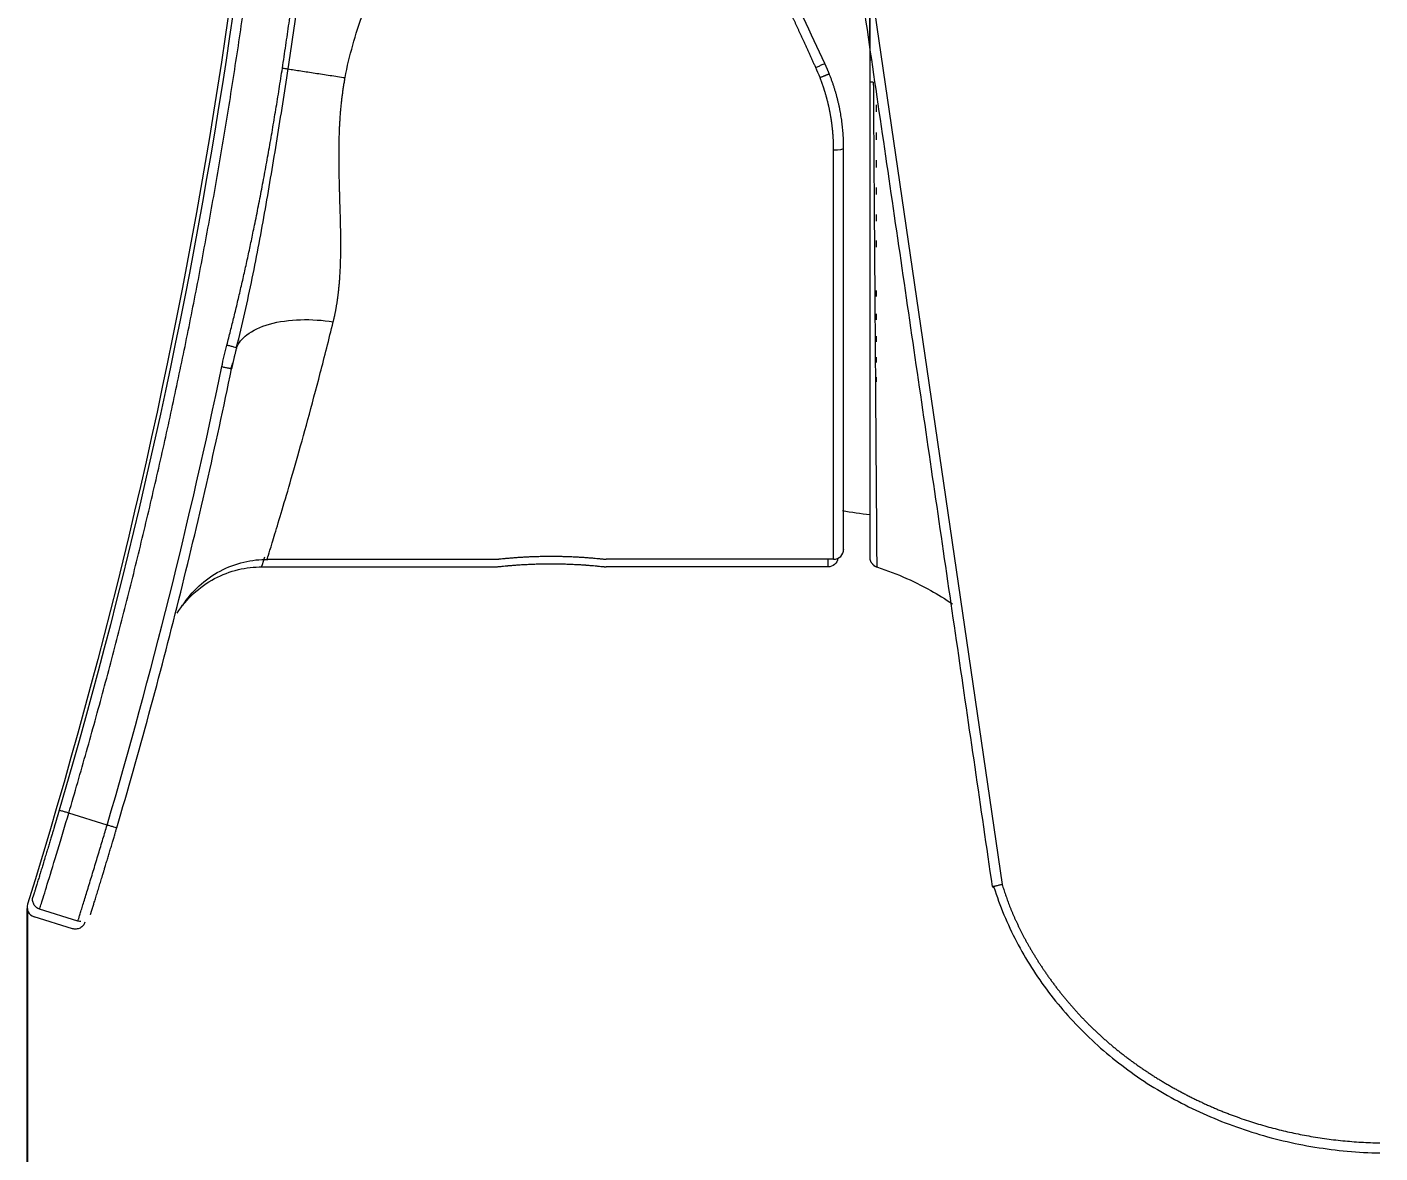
# Model space of a CAD drawing. Header units: millimetres. Extents: x 2433 to 4809, y -10272 to -6912.
# Drawn here: x 4224.4 to 4291.8, y -9224.8 to -9168.7 of the extents above; entities that cross this region are included whole.
import ezdxf

# ---------------------------------------------------------------- set-up
doc = ezdxf.new("R2010")
doc.units = ezdxf.units.MM
doc.layers.add('DIM', color=3, linetype='Continuous', lineweight=13)
doc.styles.add('ARIAL', font='arial.ttf')
doc.dimstyles.get("Standard").update_dxf_attribs({"dimtxt": 15, "dimasz": 15, "dimexe": 0.18, "dimexo": 0.0625, "dimgap": 4, "dimtad": 0, "dimtih": 1, "dimtoh": 1, "dimdec": 1, "dimdsep": 46, "dimtxsty": 'ARIAL', "dimcen": 0, "dimclrd": 3, "dimclre": 3, "dimclrt": 3, "dimadec": 0, "dimazin": 0, "dimtfac": 1, "dimtdec": 1, "dimtofl": 0, "dimtmove": 0, "dimatfit": 3, "dimfxl": 1, "dimtolj": 1, "dimtzin": 0, "dimarcsym": 0})

# ---------------------------------------------------------------- blocks, each defined once
blk = doc.blocks.new('*D58')
at = {"layer": 'Defpoints', "color": 0, "transparency": 16777216}
for p in [(4224.351, -9212.572), (4388.361, -9355.244), (4388.361, -9387.884)]:
    blk.add_point(p, dxfattribs=at)
at = {"layer": 'DIM', "color": 3, "lineweight": -2, "transparency": 16777216}
for p, q in [((4224.351, -9212.634), (4224.351, -9355.424)), ((4388.361, -9387.822), (4388.361, -9355.064)), ((4242.351, -9355.244), (4282.355, -9355.244)), ((4370.361, -9355.244), (4330.357, -9355.244))]:
    blk.add_line(p, q, dxfattribs=at)
at = {"layer": 'DIM', "color": 3, "transparency": 16777216}
for points in [[(4242.351, -9352.244), (4242.351, -9358.244), (4224.351, -9355.244)], [(4370.361, -9352.244), (4370.361, -9358.244), (4388.361, -9355.244)]]:
    blk.add_solid(points, dxfattribs=at)
at = {"layer": 'DIM', "color": 3, "transparency": 16777216, "insert": (4306.356, -9355.244), "char_height": 18, "attachment_point": 5, "style": 'ARIAL'}
blk.add_mtext('\\A1;164', dxfattribs=at)

msp = doc.modelspace()

# ---------------------------------------------------------------- linework, layer by layer
at = {"linetype": 'Continuous', "lineweight": 13, "extrusion": (-1, -2.22045e-16, 0)}
for p, q in [((4259.07, -9116.429), (4272.949, -9211.446)), ((4266.452, -9170.366), (4266.361, -9170.366)), ((4264.548, -9195.242), (4264.548, -9174.839)), ((4264.271, -9195.621), (4264.271, -9195.242)), ((4228.34, -9208.484), (4226.431, -9207.886))]:
    msp.add_line(p, q, dxfattribs=at)
at = {"linetype": 'Continuous', "lineweight": 18, "extrusion": (-1, -2.22045e-16, 0)}
for p, q in [((4266.361, -9169.709), (4266.361, -9193.016)), ((4266.661, -9172.59), (4266.661, -9172.952)), ((4266.661, -9173.981), (4266.661, -9174.34)), ((4266.661, -9175.359), (4266.661, -9175.714)), ((4266.661, -9176.719), (4266.661, -9177.068)), ((4266.661, -9178.054), (4266.661, -9178.394)), ((4266.661, -9179.356), (4266.661, -9179.688)), ((4266.661, -9181.841), (4266.661, -9182.149)), ((4266.661, -9183.01), (4266.661, -9183.305)), ((4266.661, -9184.124), (4266.661, -9184.403)), ((4266.661, -9185.176), (4266.661, -9185.438)), ((4266.661, -9186.162), (4266.661, -9186.406)), ((4236.315, -9195.242), (4247.711, -9195.242)), ((4264.548, -9195.242), (4253.211, -9195.242)), ((4236.039, -9195.621), (4247.711, -9195.621)), ((4264.271, -9195.621), (4253.211, -9195.621)), ((4232.093, -9197.556), (4232.1, -9197.552)), ((4232.093, -9197.556), (4232.101, -9197.552)), ((4226.887, -9213.268), (4224.978, -9212.671)), ((4226.61, -9213.647), (4224.702, -9213.049))]:
    msp.add_line(p, q, dxfattribs=at)
at = {"linetype": 'Continuous', "lineweight": 18, "extrusion": (0, 0, -1)}
for centre, radius, start, end in [((-3951.886, -9127.601), 285.385, 181.00213, 197.2908), ((-3952.163, -9127.222), 285.385, 181.00213, 196.38888), ((-4264.271, -9195.121), 0.5, 188.22792, 270)]:
    msp.add_arc(centre, radius, start, end, dxfattribs=at)
at = {"linetype": 'Continuous', "lineweight": 18}
for centre, radius, start, end in [((4271.01, -9156.309), 37, 260.62928, 262.78286), ((4264.548, -9194.742), 0.5, 270, 0), ((4224.851, -9212.572), 0.5, 162.7092, 252.60899)]:
    msp.add_arc(centre, radius, start, end, dxfattribs=at)
at = {"linetype": 'Continuous', "lineweight": 13}
msp.add_ellipse((4264.548, -9174.764), major_axis=(0.5, 0), ratio=0.149852, start_param=4.712389, end_param=6.283185, dxfattribs=at)
at = {"linetype": 'Continuous', "lineweight": 18}
for points, degree in [([(4272.467, -9211.547), (4258.583, -9116.5)], 1), ([(4234.31, -9184.563), (4235.914, -9178.401), (4237.077, -9170.765)], 2), ([(4263.871, -9171.242), (4263.805, -9171.074), (4263.734, -9170.906), (4263.658, -9170.739)], 3), ([(4234.057, -9185.642), (4234.13, -9185.29), (4234.215, -9184.93), (4234.31, -9184.563)], 3), ([(4228.34, -9208.484), (4230.558, -9200.948), (4232.463, -9193.334), (4234.057, -9185.642)], 3), ([(4228.82, -9208.625), (4229.93, -9204.853), (4231.996, -9197.263), (4233.749, -9189.594), (4234.547, -9185.744)], 3), ([(4234.512, -9185.743), (4234.615, -9185.429)], 1), ([(4266.456, -9195.441), (4266.363, -9195.307), (4266.361, -9195.145)], 2), ([(4266.456, -9195.441), (4266.363, -9195.307), (4266.361, -9195.145)], 2), ([(4266.456, -9195.441), (4266.553, -9195.571), (4266.707, -9195.624)], 2), ([(4227.036, -9213.291), (4226.986, -9213.291), (4226.935, -9213.284), (4226.887, -9213.268)], 3)]:
    msp.add_open_spline(points, degree=degree, dxfattribs=at)
at = {"linetype": 'Continuous', "lineweight": 13}
for points, weights in [([(4226.431, -9207.886), (4233.674, -9183.261), (4237.555, -9157.887), (4238.004, -9132.222)], [1, 0.993999126829, 0.993999126829, 1]), ([(4264.335, -9171.057), (4264.335, -9171.057), (4264.143, -9171.134), (4263.871, -9171.242)], [0.999999999998, 0.804737774468, 0.804737854125, 1.00000023897])]:
    msp.add_rational_spline(points, weights, degree=3, dxfattribs=at)
at = {"linetype": 'Continuous', "lineweight": 18}
for points, degree, knots in [([(4263.658, -9170.739), (4263.646, -9170.712), (4263.622, -9170.66), (4263.586, -9170.582), (4263.55, -9170.504), (4263.515, -9170.426), (4263.48, -9170.349), (4263.445, -9170.273), (4263.41, -9170.197), (4263.376, -9170.121), (4263.342, -9170.046), (4263.308, -9169.972), (4263.274, -9169.898), (4263.24, -9169.824), (4263.207, -9169.751), (4263.173, -9169.678), (4263.14, -9169.606), (4263.108, -9169.534), (4263.075, -9169.462), (4263.043, -9169.392), (4263.011, -9169.321), (4262.979, -9169.251), (4262.947, -9169.182), (4262.916, -9169.113), (4262.884, -9169.044), (4262.853, -9168.976), (4262.822, -9168.909), (4262.792, -9168.841), (4262.761, -9168.775), (4262.731, -9168.709), (4262.701, -9168.643), (4262.671, -9168.578), (4262.642, -9168.513), (4262.612, -9168.449), (4262.583, -9168.385), (4262.554, -9168.321), (4262.526, -9168.259), (4262.497, -9168.196), (4262.469, -9168.134), (4262.441, -9168.073), (4262.413, -9168.012), (4262.385, -9167.951), (4262.358, -9167.891), (4262.331, -9167.832), (4262.304, -9167.773), (4262.277, -9167.714), (4262.25, -9167.656), (4262.224, -9167.598), (4262.198, -9167.541), (4262.172, -9167.484), (4262.146, -9167.428), (4262.121, -9167.372), (4262.095, -9167.317), (4262.07, -9167.262), (4262.046, -9167.207), (4262.021, -9167.153), (4261.996, -9167.1), (4261.972, -9167.047), (4261.948, -9166.994), (4261.924, -9166.942), (4261.901, -9166.891), (4261.877, -9166.84), (4261.854, -9166.789), (4261.831, -9166.739), (4261.809, -9166.689), (4261.786, -9166.64), (4261.764, -9166.591), (4261.742, -9166.543), (4261.72, -9166.495), (4261.698, -9166.447), (4261.677, -9166.401), (4261.656, -9166.354), (4261.635, -9166.308), (4261.614, -9166.263), (4261.593, -9166.217), (4261.573, -9166.173), (4261.434, -9165.87), (4261.183, -9165.318), (4260.824, -9164.532), (4260.48, -9163.779), (4260.151, -9163.059), (4259.837, -9162.372), (4259.354, -9161.314), (4258.72, -9159.923), (4257.961, -9158.258), (4257.264, -9156.734), (4256.631, -9155.349), (4256.109, -9154.207), (4255.682, -9153.27), (4255.331, -9152.501), (4255.005, -9151.786), (4254.703, -9151.125), (4254.425, -9150.517), (4254.172, -9149.963), (4253.943, -9149.463), (4253.797, -9149.144), (4253.717, -9148.968), (4253.693, -9148.915), (4253.669, -9148.863), (4253.646, -9148.812), (4253.623, -9148.762), (4253.6, -9148.712), (4253.578, -9148.664), (4253.556, -9148.616), (4253.535, -9148.569), (4253.514, -9148.523), (4253.493, -9148.477), (4253.473, -9148.433), (4253.453, -9148.389), (4253.433, -9148.346), (4253.414, -9148.304), (4253.395, -9148.262), (4253.377, -9148.222), (4253.359, -9148.182), (4253.341, -9148.143), (4253.324, -9148.105), (4253.307, -9148.068), (4253.29, -9148.032), (4253.274, -9147.996), (4253.258, -9147.961), (4253.243, -9147.927), (4253.227, -9147.894), (4253.213, -9147.862), (4253.198, -9147.831), (4253.184, -9147.8), (4253.171, -9147.77), (4253.158, -9147.741), (4253.145, -9147.713), (4253.132, -9147.686), (4253.12, -9147.659), (4253.108, -9147.633), (4253.097, -9147.608), (4253.086, -9147.584), (4253.075, -9147.561), (4253.065, -9147.539), (4253.055, -9147.517), (4253.046, -9147.496), (4253.037, -9147.476), (4253.028, -9147.457), (4253.019, -9147.439), (4253.011, -9147.421), (4253.004, -9147.405), (4252.996, -9147.389), (4252.99, -9147.374), (4252.983, -9147.359), (4252.977, -9147.346), (4252.971, -9147.333), (4252.966, -9147.322), (4252.961, -9147.311), (4252.956, -9147.301), (4252.952, -9147.291), (4252.948, -9147.283), (4252.944, -9147.275), (4252.941, -9147.268), (4252.938, -9147.262), (4252.936, -9147.257), (4252.934, -9147.252), (4252.932, -9147.249), (4252.931, -9147.246), (4252.93, -9147.244), (4252.929, -9147.243), (4252.929, -9147.243), (4252.929, -9147.242)], 3, [0, 0, 0, 0, 0.002219, 0.004426, 0.006619, 0.0088, 0.010968, 0.013123, 0.015265, 0.017394, 0.01951, 0.021614, 0.023704, 0.025782, 0.027847, 0.029899, 0.031938, 0.033964, 0.035978, 0.037978, 0.039966, 0.041941, 0.043903, 0.045852, 0.047788, 0.049712, 0.051622, 0.05352, 0.055405, 0.057277, 0.059136, 0.060982, 0.062815, 0.064636, 0.066443, 0.068238, 0.07002, 0.071789, 0.073545, 0.075288, 0.077019, 0.078737, 0.080441, 0.082133, 0.083812, 0.085478, 0.087131, 0.088772, 0.090399, 0.092014, 0.093616, 0.095205, 0.096781, 0.098344, 0.099895, 0.101432, 0.102957, 0.104468, 0.105967, 0.107453, 0.108927, 0.110387, 0.111834, 0.113269, 0.114691, 0.1161, 0.117496, 0.118879, 0.120249, 0.121607, 0.122951, 0.124283, 0.125602, 0.126908, 0.128201, 0.129481, 0.130748, 0.154321, 0.17712, 0.199145, 0.220396, 0.240874, 0.260579, 0.315953, 0.36906, 0.419913, 0.468529, 0.514923, 0.547263, 0.579119, 0.6105, 0.641414, 0.67187, 0.701878, 0.731447, 0.760587, 0.764295, 0.768, 0.771703, 0.775402, 0.779098, 0.782792, 0.786482, 0.79017, 0.793855, 0.797537, 0.801217, 0.804893, 0.808567, 0.812238, 0.815907, 0.819572, 0.823235, 0.826896, 0.830554, 0.834209, 0.837862, 0.841512, 0.84516, 0.848806, 0.852449, 0.856089, 0.859727, 0.863363, 0.866996, 0.870627, 0.874256, 0.877882, 0.881506, 0.885128, 0.888748, 0.892366, 0.895981, 0.899594, 0.903205, 0.906814, 0.910421, 0.914026, 0.917629, 0.92123, 0.924829, 0.928426, 0.932022, 0.935615, 0.939206, 0.942796, 0.946384, 0.94997, 0.953554, 0.957136, 0.960717, 0.964296, 0.967874, 0.971449, 0.975024, 0.978596, 0.982167, 0.985737, 0.989305, 0.992871, 0.996436, 1, 1, 1, 1]), ([(4264.111, -9170.538), (4263.403, -9169.02), (4261.991, -9165.993), (4259.961, -9161.638), (4258.096, -9157.638), (4256.462, -9154.134), (4255.125, -9151.268), (4254.131, -9149.135), (4253.521, -9147.829), (4253.383, -9147.531), (4253.383, -9147.531), (4253.383, -9147.531)], 3, [0, 0, 0, 0, 0.124997, 0.249995, 0.374992, 0.499989, 0.624986, 0.749984, 0.874981, 0.999978, 1, 1, 1, 1]), ([(4266.361, -9169.736), (4266.361, -9168.758), (4266.361, -9167.785), (4266.361, -9165.289), (4266.361, -9163.782), (4266.361, -9160.902), (4266.361, -9159.527), (4266.361, -9156.929), (4266.361, -9155.706), (4266.361, -9154.048), (4266.361, -9153.525), (4266.361, -9152.535), (4266.361, -9151.134), (4266.361, -9149.28), (4266.361, -9148.373), (4266.361, -9147.914), (4266.361, -9147.797), (4266.361, -9147.642), (4266.361, -9147.602), (4266.361, -9147.601), (4266.361, -9147.756), (4266.361, -9148.363), (4266.361, -9148.815), (4266.361, -9149.713), (4266.361, -9150.049), (4266.361, -9150.788), (4266.361, -9151.191), (4266.361, -9152.055), (4266.361, -9152.517), (4266.361, -9153.507), (4266.361, -9154.034), (4266.361, -9155.144), (4266.361, -9155.726), (4266.361, -9156.931), (4266.361, -9157.555), (4266.361, -9159.496), (4266.361, -9160.89), (4266.361, -9165.224), (4266.361, -9168.302), (4266.361, -9171.474)], 3, [0, 0, 0, 0, 0.0402, 0.0402, 0.104187, 0.104187, 0.168173, 0.168173, 0.23216, 0.23216, 0.264153, 0.264153, 0.296147, 0.360133, 0.42412, 0.42412, 0.456113, 0.456113, 0.488107, 0.488107, 0.552093, 0.552093, 0.61608, 0.61608, 0.648073, 0.648073, 0.680067, 0.680067, 0.71206, 0.71206, 0.744053, 0.744053, 0.776047, 0.776047, 0.80804, 0.80804, 0.872027, 0.872027, 1, 1, 1, 1]), ([(4237.077, -9170.765), (4237.696, -9166.712), (4238.07, -9163.19), (4238.453, -9159.583), (4238.607, -9156.29)], 2, [0, 0, 0, 0.5, 0.5, 1, 1, 1]), ([(4237.361, -9170.808), (4237.545, -9169.606), (4237.725, -9168.404), (4237.984, -9166.599), (4238.111, -9165.696), (4238.273, -9164.491), (4238.391, -9163.587), (4238.505, -9162.682), (4238.652, -9161.474), (4238.753, -9160.567), (4238.94, -9158.749), (4239.041, -9157.534), (4239.104, -9156.313)], 3, [0, 0, 0, 0, 0.25, 0.25, 0.375, 0.4375, 0.5, 0.5625, 0.625, 0.75, 0.75, 1, 1, 1, 1]), ([(4234.792, -9184.688), (4234.938, -9184.115), (4235.212, -9182.968), (4235.703, -9180.664), (4236.131, -9178.351), (4236.531, -9176.034), (4236.722, -9174.873), (4237.003, -9173.132), (4237.184, -9171.97), (4237.361, -9170.808)], 3, [0, 0, 0, 0, 0.125, 0.25, 0.5, 0.625, 0.75, 0.75, 1, 1, 1, 1]), ([(4237.077, -9170.765), (4237.102, -9170.769), (4237.153, -9170.776), (4237.229, -9170.788), (4237.299, -9170.799), (4237.342, -9170.805), (4237.361, -9170.808)], 3, [0, 0, 0, 0, 0.254047, 0.508094, 0.762141, 1, 1, 1, 1]), ([(4264.548, -9174.839), (4264.548, -9174.822), (4264.548, -9174.789), (4264.547, -9174.74), (4264.547, -9174.69), (4264.546, -9174.641), (4264.545, -9174.592), (4264.543, -9174.542), (4264.542, -9174.493), (4264.54, -9174.444), (4264.538, -9174.395), (4264.536, -9174.346), (4264.533, -9174.296), (4264.53, -9174.247), (4264.527, -9174.198), (4264.524, -9174.149), (4264.521, -9174.1), (4264.517, -9174.051), (4264.513, -9174.002), (4264.509, -9173.954), (4264.504, -9173.905), (4264.5, -9173.856), (4264.495, -9173.807), (4264.49, -9173.759), (4264.484, -9173.71), (4264.478, -9173.661), (4264.473, -9173.613), (4264.466, -9173.564), (4264.46, -9173.516), (4264.453, -9173.467), (4264.447, -9173.419), (4264.439, -9173.371), (4264.432, -9173.322), (4264.425, -9173.274), (4264.417, -9173.226), (4264.409, -9173.178), (4264.4, -9173.129), (4264.392, -9173.081), (4264.383, -9173.033), (4264.374, -9172.985), (4264.365, -9172.937), (4264.355, -9172.889), (4264.345, -9172.842), (4264.336, -9172.794), (4264.325, -9172.746), (4264.315, -9172.698), (4264.304, -9172.65), (4264.293, -9172.603), (4264.282, -9172.555), (4264.271, -9172.508), (4264.259, -9172.46), (4264.247, -9172.413), (4264.235, -9172.365), (4264.222, -9172.318), (4264.21, -9172.271), (4264.197, -9172.223), (4264.184, -9172.176), (4264.17, -9172.129), (4264.157, -9172.082), (4264.143, -9172.035), (4264.129, -9171.988), (4264.115, -9171.941), (4264.1, -9171.894), (4264.085, -9171.847), (4264.07, -9171.8), (4264.055, -9171.754), (4264.039, -9171.707), (4264.024, -9171.66), (4264.008, -9171.614), (4263.991, -9171.567), (4263.975, -9171.52), (4263.958, -9171.474), (4263.941, -9171.428), (4263.924, -9171.381), (4263.907, -9171.335), (4263.889, -9171.289), (4263.877, -9171.258), (4263.871, -9171.242)], 3, [0, 0, 0, 0, 0.01355, 0.027086, 0.040608, 0.054118, 0.067614, 0.081098, 0.09457, 0.10803, 0.121479, 0.134916, 0.148342, 0.161758, 0.175163, 0.188558, 0.201944, 0.215321, 0.228688, 0.242047, 0.255398, 0.26874, 0.282075, 0.295403, 0.308723, 0.322037, 0.335345, 0.348646, 0.361942, 0.375233, 0.388518, 0.401799, 0.415075, 0.428348, 0.441616, 0.454882, 0.468144, 0.481404, 0.494661, 0.507916, 0.52117, 0.534422, 0.547674, 0.560924, 0.574174, 0.587425, 0.600675, 0.613926, 0.627179, 0.640432, 0.653687, 0.666945, 0.680204, 0.693466, 0.706732, 0.72, 0.733273, 0.746549, 0.759829, 0.773115, 0.786405, 0.799701, 0.813002, 0.826309, 0.839623, 0.852943, 0.86627, 0.879605, 0.892947, 0.906297, 0.919656, 0.933023, 0.946399, 0.959785, 0.97318, 0.986585, 1, 1, 1, 1]), ([(4266.361, -9171.474), (4266.361, -9173.026), (4266.361, -9174.576), (4266.361, -9177.622), (4266.361, -9179.117), (4266.361, -9181.976), (4266.361, -9183.339), (4266.361, -9185.915), (4266.361, -9187.128), (4266.361, -9188.77), (4266.361, -9189.288), (4266.361, -9190.269), (4266.361, -9190.731), (4266.361, -9192.022), (4266.361, -9192.755), (4266.361, -9193.938), (4266.361, -9194.387), (4266.361, -9194.84), (4266.361, -9194.955), (4266.361, -9195.109), (4266.361, -9195.148), (4266.361, -9195.149)], 3, [0, 0, 0, 0, 0.125002, 0.125002, 0.250004, 0.250004, 0.375006, 0.375006, 0.500007, 0.500007, 0.562508, 0.562508, 0.625009, 0.625009, 0.750011, 0.750011, 0.875013, 0.875013, 0.937514, 0.937514, 1, 1, 1, 1]), ([(4266.526, -9171.473), (4266.537, -9173.14), (4266.548, -9174.757), (4266.571, -9177.93), (4266.582, -9179.486), (4266.598, -9181.685), (4266.603, -9182.395), (4266.613, -9183.782), (4266.618, -9184.458), (4266.627, -9185.766), (4266.631, -9186.397), (4266.64, -9187.601), (4266.644, -9188.173), (4266.656, -9189.813), (4266.663, -9190.805), (4266.675, -9192.518), (4266.68, -9193.239), (4266.688, -9194.413), (4266.692, -9194.865), (4266.695, -9195.316), (4266.695, -9195.428), (4266.696, -9195.58), (4266.697, -9195.619), (4266.697, -9195.621), (4266.697, -9195.621), (4266.697, -9195.621)], 3, [0, 0, 0, 0, 0.12485, 0.12485, 0.2497, 0.2497, 0.312124, 0.312124, 0.374549, 0.374549, 0.436974, 0.436974, 0.499399, 0.499399, 0.624249, 0.624249, 0.749099, 0.749099, 0.873948, 0.873948, 0.936373, 0.936373, 0.998798, 0.998798, 1, 1, 1, 1]), ([(4234.057, -9185.642), (4234.086, -9185.648), (4234.116, -9185.655), (4234.177, -9185.667), (4234.208, -9185.674), (4234.268, -9185.686), (4234.297, -9185.692), (4234.353, -9185.704), (4234.38, -9185.709), (4234.428, -9185.719), (4234.449, -9185.724), (4234.486, -9185.731), (4234.501, -9185.734), (4234.525, -9185.739), (4234.533, -9185.741), (4234.544, -9185.743), (4234.547, -9185.744), (4234.547, -9185.744)], 3, [0, 0, 0, 0, 0.125, 0.125, 0.25, 0.25, 0.375, 0.375, 0.5, 0.5, 0.625, 0.625, 0.75, 0.75, 0.875, 0.875, 1, 1, 1, 1]), ([(4232.101, -9197.552), (4232.337, -9197.185), (4232.884, -9196.53), (4233.942, -9195.779), (4235.13, -9195.333), (4235.943, -9195.241), (4236.352, -9195.243)], 3, [0, 0, 0, 0, 0.253963, 0.510599, 0.761726, 1, 1, 1, 1]), ([(4247.711, -9195.242), (4247.712, -9195.242), (4247.717, -9195.242), (4247.736, -9195.24), (4247.763, -9195.237), (4247.808, -9195.232), (4247.841, -9195.229), (4247.848, -9195.228), (4247.862, -9195.226), (4247.87, -9195.226), (4247.893, -9195.223), (4247.91, -9195.221), (4247.962, -9195.216), (4248.039, -9195.208), (4248.131, -9195.199), (4248.206, -9195.192), (4248.245, -9195.188), (4248.286, -9195.185), (4248.314, -9195.182), (4248.329, -9195.181), (4248.4, -9195.175), (4248.521, -9195.165), (4248.72, -9195.149), (4248.864, -9195.14), (4248.957, -9195.134), (4248.976, -9195.133), (4249.014, -9195.13), (4249.034, -9195.129), (4249.092, -9195.126), (4249.131, -9195.124), (4249.249, -9195.117), (4249.411, -9195.109), (4249.579, -9195.103), (4249.707, -9195.099), (4249.75, -9195.097), (4249.838, -9195.095), (4249.882, -9195.094), (4250.015, -9195.091), (4250.192, -9195.088), (4250.459, -9195.086), (4250.638, -9195.087), (4250.773, -9195.089), (4250.818, -9195.089), (4250.907, -9195.091), (4250.951, -9195.092), (4251.083, -9195.095), (4251.256, -9195.099), (4251.424, -9195.106), (4251.549, -9195.111), (4251.59, -9195.113), (4251.651, -9195.116), (4251.671, -9195.117), (4251.712, -9195.119), (4251.812, -9195.124), (4251.984, -9195.135), (4252.2, -9195.149), (4252.333, -9195.159), (4252.413, -9195.166), (4252.429, -9195.167), (4252.46, -9195.17), (4252.506, -9195.173), (4252.55, -9195.177), (4252.636, -9195.185), (4252.743, -9195.194), (4252.835, -9195.203), (4252.899, -9195.21), (4252.92, -9195.212), (4252.949, -9195.215), (4252.959, -9195.216), (4252.977, -9195.218), (4253.022, -9195.222), (4253.091, -9195.23), (4253.136, -9195.234), (4253.172, -9195.238), (4253.186, -9195.24), (4253.205, -9195.242), (4253.21, -9195.242), (4253.211, -9195.242)], 3, [0, 0, 0, 0, 0.03125, 0.03125, 0.0625, 0.09375, 0.09375, 0.101562, 0.101562, 0.109375, 0.109375, 0.125, 0.125, 0.15625, 0.1875, 0.1875, 0.203125, 0.210937, 0.210937, 0.21875, 0.21875, 0.25, 0.28125, 0.3125, 0.3125, 0.320312, 0.320312, 0.328125, 0.328125, 0.34375, 0.34375, 0.375, 0.40625, 0.40625, 0.421875, 0.421875, 0.4375, 0.4375, 0.46875, 0.5, 0.53125, 0.53125, 0.546875, 0.546875, 0.5625, 0.5625, 0.59375, 0.625, 0.625, 0.640625, 0.640625, 0.648437, 0.648437, 0.65625, 0.6875, 0.71875, 0.75, 0.75, 0.757812, 0.757812, 0.765625, 0.78125, 0.78125, 0.8125, 0.84375, 0.84375, 0.859375, 0.859375, 0.867187, 0.867187, 0.875, 0.90625, 0.9375, 0.9375, 0.96875, 0.96875, 1, 1, 1, 1]), ([(4231.824, -9197.93), (4232.061, -9197.563), (4232.607, -9196.909), (4233.665, -9196.158), (4234.854, -9195.711), (4235.667, -9195.619), (4236.075, -9195.621)], 3, [0, 0, 0, 0, 0.253963, 0.510599, 0.761726, 1, 1, 1, 1]), ([(4247.711, -9195.621), (4247.711, -9195.621), (4247.716, -9195.62), (4247.733, -9195.618), (4247.76, -9195.615), (4247.803, -9195.61), (4247.836, -9195.607), (4247.843, -9195.606), (4247.857, -9195.605), (4247.864, -9195.604), (4247.887, -9195.601), (4247.903, -9195.6), (4247.955, -9195.594), (4248.032, -9195.586), (4248.124, -9195.577), (4248.199, -9195.57), (4248.237, -9195.566), (4248.278, -9195.562), (4248.306, -9195.56), (4248.32, -9195.559), (4248.392, -9195.552), (4248.513, -9195.542), (4248.712, -9195.527), (4248.856, -9195.517), (4248.968, -9195.509), (4249.007, -9195.507), (4249.084, -9195.502), (4249.124, -9195.5), (4249.242, -9195.494), (4249.404, -9195.486), (4249.573, -9195.479), (4249.702, -9195.475), (4249.745, -9195.473), (4249.833, -9195.471), (4249.878, -9195.47), (4250.011, -9195.467), (4250.19, -9195.464), (4250.37, -9195.463), (4250.461, -9195.463)], 3, [0, 0, 0, 0, 0.0625, 0.0625, 0.125, 0.1875, 0.1875, 0.203125, 0.203125, 0.21875, 0.21875, 0.25, 0.25, 0.3125, 0.375, 0.375, 0.40625, 0.421875, 0.421875, 0.4375, 0.4375, 0.5, 0.5625, 0.625, 0.625, 0.65625, 0.65625, 0.6875, 0.6875, 0.75, 0.8125, 0.8125, 0.84375, 0.84375, 0.875, 0.875, 0.9375, 1, 1, 1, 1]), ([(4250.461, -9195.463), (4250.552, -9195.463), (4250.642, -9195.463), (4250.821, -9195.465), (4250.998, -9195.468), (4251.172, -9195.473), (4251.28, -9195.477), (4251.302, -9195.478), (4251.345, -9195.479), (4251.366, -9195.48), (4251.43, -9195.482), (4251.472, -9195.484), (4251.597, -9195.49), (4251.759, -9195.498), (4251.913, -9195.507), (4252.025, -9195.514), (4252.08, -9195.518), (4252.134, -9195.521), (4252.17, -9195.524), (4252.188, -9195.525), (4252.275, -9195.532), (4252.408, -9195.542), (4252.589, -9195.557), (4252.696, -9195.567), (4252.771, -9195.574), (4252.796, -9195.577), (4252.842, -9195.581), (4252.864, -9195.584), (4252.928, -9195.59), (4253.005, -9195.598), (4253.065, -9195.605), (4253.105, -9195.609), (4253.117, -9195.61), (4253.139, -9195.613), (4253.149, -9195.614), (4253.176, -9195.617), (4253.202, -9195.62), (4253.211, -9195.621), (4253.211, -9195.621)], 3, [0, 0, 0, 0, 0.0625, 0.0625, 0.125, 0.1875, 0.1875, 0.203125, 0.203125, 0.21875, 0.21875, 0.25, 0.25, 0.3125, 0.375, 0.375, 0.40625, 0.421875, 0.421875, 0.4375, 0.4375, 0.5, 0.5625, 0.625, 0.625, 0.65625, 0.65625, 0.6875, 0.6875, 0.75, 0.8125, 0.8125, 0.84375, 0.84375, 0.875, 0.875, 0.9375, 1, 1, 1, 1]), ([(4266.547, -9195.573), (4267.545, -9195.888), (4268.876, -9196.46), (4270.114, -9197.224), (4270.465, -9197.461)], 3, [0, 0, 0, 0, 0.708829, 1, 1, 1, 1]), ([(4225.952, -9207.745), (4225.949, -9207.756), (4225.942, -9207.777), (4225.933, -9207.809), (4225.923, -9207.842), (4225.914, -9207.874), (4225.905, -9207.906), (4225.895, -9207.938), (4225.886, -9207.97), (4225.876, -9208.002), (4225.867, -9208.034), (4225.857, -9208.066), (4225.848, -9208.098), (4225.838, -9208.129), (4225.829, -9208.161), (4225.82, -9208.193), (4225.81, -9208.225), (4225.801, -9208.256), (4225.791, -9208.288), (4225.782, -9208.32), (4225.773, -9208.351), (4225.763, -9208.383), (4225.754, -9208.414), (4225.745, -9208.446), (4225.735, -9208.477), (4225.726, -9208.508), (4225.717, -9208.54), (4225.703, -9208.588), (4225.679, -9208.666), (4225.643, -9208.788), (4225.595, -9208.95), (4225.535, -9209.15), (4225.467, -9209.375), (4225.395, -9209.616), (4225.319, -9209.866), (4225.235, -9210.142), (4225.155, -9210.405), (4225.09, -9210.62), (4225.043, -9210.772), (4224.998, -9210.919), (4224.941, -9211.105), (4224.886, -9211.286), (4224.839, -9211.437), (4224.806, -9211.544), (4224.777, -9211.636), (4224.752, -9211.718), (4224.73, -9211.791), (4224.709, -9211.857), (4224.691, -9211.915), (4224.676, -9211.962), (4224.666, -9211.995), (4224.659, -9212.018), (4224.655, -9212.032), (4224.652, -9212.039), (4224.651, -9212.043), (4224.65, -9212.045), (4224.65, -9212.045), (4224.65, -9212.045)], 3, [0, 0, 0, 0, 0.004747, 0.009491, 0.014232, 0.018972, 0.023708, 0.028442, 0.033174, 0.037904, 0.042632, 0.047357, 0.05208, 0.056802, 0.061521, 0.066238, 0.070954, 0.075667, 0.080379, 0.085089, 0.089797, 0.094504, 0.099209, 0.103913, 0.108615, 0.113315, 0.118014, 0.122711, 0.134885, 0.153369, 0.178156, 0.209237, 0.246603, 0.284434, 0.326109, 0.371612, 0.428241, 0.470048, 0.497067, 0.521976, 0.563871, 0.622818, 0.656702, 0.689009, 0.719729, 0.748851, 0.778592, 0.809469, 0.841475, 0.874606, 0.90317, 0.928179, 0.949636, 0.967545, 0.981908, 0.992727, 1, 1, 1, 1]), ([(4225.008, -9212.576), (4225.027, -9212.514), (4225.113, -9212.237), (4225.384, -9211.363), (4225.869, -9209.772), (4226.244, -9208.519), (4226.431, -9207.886)], 3, [0, 0, 0, 0, 0.142644, 0.428429, 0.714215, 1, 1, 1, 1]), ([(4226.916, -9213.175), (4226.92, -9213.16), (4226.926, -9213.142), (4226.946, -9213.075), (4226.964, -9213.018), (4227.005, -9212.885), (4227.028, -9212.809), (4227.079, -9212.643), (4227.107, -9212.552), (4227.167, -9212.358), (4227.199, -9212.255), (4227.265, -9212.038), (4227.3, -9211.925), (4227.371, -9211.691), (4227.408, -9211.571), (4227.483, -9211.325), (4227.522, -9211.2), (4227.599, -9210.946), (4227.638, -9210.818), (4227.716, -9210.561), (4227.755, -9210.432), (4227.833, -9210.175), (4227.872, -9210.047), (4227.949, -9209.793), (4227.987, -9209.667), (4228.061, -9209.419), (4228.098, -9209.296), (4228.206, -9208.935), (4228.275, -9208.704), (4228.34, -9208.484)], 3, [0, 0, 0, 0, 0.028756, 0.028756, 0.098131, 0.098131, 0.167505, 0.167505, 0.23688, 0.23688, 0.306254, 0.306254, 0.375629, 0.375629, 0.445003, 0.445003, 0.514378, 0.514378, 0.583753, 0.583753, 0.653127, 0.653127, 0.722502, 0.722502, 0.791876, 0.791876, 0.861251, 0.861251, 1, 1, 1, 1]), ([(4227.514, -9212.94), (4227.514, -9212.94), (4227.514, -9212.94), (4227.514, -9212.939), (4227.514, -9212.939), (4227.514, -9212.938), (4227.515, -9212.937), (4227.515, -9212.935), (4227.516, -9212.934), (4227.516, -9212.932), (4227.517, -9212.929), (4227.518, -9212.927), (4227.519, -9212.924), (4227.52, -9212.92), (4227.521, -9212.917), (4227.522, -9212.913), (4227.524, -9212.908), (4227.525, -9212.903), (4227.527, -9212.898), (4227.529, -9212.892), (4227.531, -9212.885), (4227.533, -9212.879), (4227.535, -9212.871), (4227.538, -9212.863), (4227.54, -9212.855), (4227.543, -9212.846), (4227.546, -9212.837), (4227.549, -9212.827), (4227.552, -9212.816), (4227.556, -9212.805), (4227.56, -9212.793), (4227.564, -9212.78), (4227.568, -9212.767), (4227.572, -9212.753), (4227.577, -9212.738), (4227.581, -9212.723), (4227.586, -9212.707), (4227.592, -9212.69), (4227.597, -9212.672), (4227.603, -9212.654), (4227.609, -9212.634), (4227.629, -9212.568), (4227.669, -9212.439), (4227.737, -9212.22), (4227.815, -9211.966), (4227.886, -9211.735), (4227.943, -9211.548), (4227.983, -9211.419), (4228.023, -9211.285), (4228.065, -9211.147), (4228.1, -9211.033), (4228.131, -9210.93), (4228.163, -9210.827), (4228.208, -9210.678), (4228.267, -9210.482), (4228.335, -9210.255), (4228.408, -9210.013), (4228.48, -9209.772), (4228.553, -9209.527), (4228.611, -9209.332), (4228.655, -9209.184), (4228.686, -9209.079), (4228.722, -9208.957), (4228.753, -9208.854), (4228.776, -9208.774), (4228.791, -9208.725), (4228.805, -9208.675), (4228.815, -9208.642), (4228.82, -9208.625)], 3, [0, 0, 0, 0, 0.00443, 0.00895, 0.01356, 0.018261, 0.023052, 0.027933, 0.032905, 0.037967, 0.043119, 0.048361, 0.053693, 0.059116, 0.064628, 0.070231, 0.075924, 0.081707, 0.087581, 0.093544, 0.099598, 0.105741, 0.111975, 0.1183, 0.124714, 0.131219, 0.137813, 0.144498, 0.151274, 0.158139, 0.165095, 0.172141, 0.179277, 0.186503, 0.19382, 0.201227, 0.208724, 0.216311, 0.223988, 0.231756, 0.239614, 0.247562, 0.310971, 0.374316, 0.437599, 0.500857, 0.526363, 0.551837, 0.577284, 0.602705, 0.628103, 0.638788, 0.656742, 0.681973, 0.714489, 0.754293, 0.79157, 0.828846, 0.866115, 0.903372, 0.916585, 0.932211, 0.95025, 0.970703, 0.978038, 0.985367, 0.992687, 1, 1, 1, 1]), ([(4272.949, -9211.446), (4272.897, -9211.458), (4272.841, -9211.472), (4272.757, -9211.492), (4272.73, -9211.498), (4272.676, -9211.511), (4272.623, -9211.523), (4272.579, -9211.533), (4272.549, -9211.539), (4272.54, -9211.541), (4272.523, -9211.544), (4272.486, -9211.551), (4272.468, -9211.551), (4272.465, -9211.547)], 3, [0, 0, 0, 0, 0.25, 0.25, 0.375, 0.375, 0.5, 0.625, 0.625, 0.6875, 0.6875, 0.75, 1, 1, 1, 1]), ([(4272.465, -9211.547), (4272.465, -9211.547), (4272.466, -9211.548), (4272.466, -9211.549), (4272.466, -9211.55), (4272.467, -9211.551), (4272.467, -9211.552), (4272.468, -9211.554), (4272.469, -9211.556), (4272.47, -9211.558), (4272.472, -9211.56), (4272.473, -9211.563), (4272.476, -9211.565), (4272.478, -9211.568), (4272.48, -9211.57), (4272.483, -9211.571), (4272.485, -9211.573), (4272.488, -9211.574), (4272.492, -9211.574), (4272.496, -9211.575), (4272.501, -9211.576), (4272.505, -9211.577), (4272.509, -9211.577), (4272.513, -9211.578), (4272.517, -9211.578), (4272.52, -9211.578), (4272.524, -9211.578), (4272.526, -9211.579), (4272.529, -9211.579), (4272.531, -9211.579), (4272.533, -9211.579), (4272.534, -9211.579), (4272.535, -9211.579), (4272.536, -9211.579), (4272.536, -9211.579)], 3, [0, 0, 0, 0, 0.016173, 0.034401, 0.054688, 0.077032, 0.101425, 0.127857, 0.156313, 0.186775, 0.219224, 0.253636, 0.293331, 0.333522, 0.374235, 0.415489, 0.4573, 0.499682, 0.559903, 0.615853, 0.667633, 0.715341, 0.75907, 0.798911, 0.834949, 0.867269, 0.895949, 0.92106, 0.94267, 0.960838, 0.975617, 0.987048, 0.995168, 1, 1, 1, 1]), ([(4272.536, -9211.579), (4272.829, -9212.508), (4273.208, -9213.416), (4274.123, -9215.166), (4274.658, -9216.009), (4275.872, -9217.61), (4276.549, -9218.369), (4278.031, -9219.781), (4278.835, -9220.435), (4280.553, -9221.618), (4281.467, -9222.146), (4283.376, -9223.067), (4284.372, -9223.46), (4286.419, -9224.104), (4288.524, -9224.604), (4290.69, -9224.801), (4291.776, -9224.82)], 3, [0, 0, 0, 0, 0.125, 0.125, 0.25, 0.25, 0.375, 0.375, 0.5, 0.5, 0.625, 0.625, 0.75, 0.75, 0.875, 1, 1, 1, 1]), ([(4272.949, -9211.446), (4273.315, -9212.664), (4273.924, -9213.854), (4274.23, -9214.452), (4274.974, -9215.656), (4275.401, -9216.241), (4276.283, -9217.45), (4277.318, -9218.472), (4278.37, -9219.513), (4279.626, -9220.403), (4280.906, -9221.31), (4282.344, -9222.033), (4283.787, -9222.759), (4285.324, -9223.255), (4288.391, -9224.246), (4291.776, -9224.322)], 2, [0, 0, 0, 0.125, 0.125, 0.1875, 0.25, 0.25, 0.375, 0.375, 0.5, 0.5, 0.625, 0.625, 0.75, 0.75, 1, 1, 1]), ([(4224.978, -9212.671), (4224.947, -9212.661), (4224.917, -9212.648), (4224.86, -9212.617), (4224.832, -9212.598), (4224.782, -9212.556), (4224.759, -9212.533), (4224.718, -9212.482), (4224.7, -9212.455), (4224.67, -9212.397), (4224.657, -9212.366), (4224.639, -9212.304), (4224.633, -9212.271), (4224.627, -9212.206), (4224.627, -9212.173), (4224.634, -9212.108), (4224.641, -9212.076), (4224.65, -9212.045)], 3, [0, 0, 0, 0, 0.125, 0.125, 0.25, 0.25, 0.375, 0.375, 0.5, 0.5, 0.625, 0.625, 0.75, 0.75, 0.875, 0.875, 1, 1, 1, 1]), ([(4227.237, -9213.318), (4227.227, -9213.35), (4227.214, -9213.38), (4227.183, -9213.437), (4227.165, -9213.465), (4227.123, -9213.515), (4227.099, -9213.538), (4227.048, -9213.579), (4227.021, -9213.597), (4226.963, -9213.628), (4226.932, -9213.64), (4226.869, -9213.659), (4226.837, -9213.665), (4226.772, -9213.671), (4226.739, -9213.67), (4226.674, -9213.663), (4226.641, -9213.657), (4226.61, -9213.647)], 3, [0, 0, 0, 0, 0.125, 0.125, 0.25, 0.25, 0.375, 0.375, 0.5, 0.5, 0.625, 0.625, 0.75, 0.75, 0.875, 0.875, 1, 1, 1, 1])]:
    msp.add_open_spline(points, degree=degree, knots=knots, dxfattribs=at)
at = {"linetype": 'Continuous', "lineweight": 13}
for points, knots in [([(4240.203, -9171.242), (4240.406, -9170.143), (4240.88, -9168.55), (4241.662, -9166.494), (4242.478, -9164.468), (4243.258, -9162.462), (4243.834, -9160.516), (4244.02, -9159.556), (4244.078, -9159.079)], [0, 0, 0, 0, 0.25, 0.375, 0.5, 0.75, 0.875, 1, 1, 1, 1]), ([(4237.361, -9170.808), (4237.459, -9170.823), (4237.666, -9170.855), (4237.995, -9170.905), (4238.344, -9170.958), (4238.705, -9171.014), (4239.075, -9171.07), (4239.576, -9171.147), (4239.954, -9171.204), (4240.203, -9171.242)], [0, 0, 0, 0, 0.120193, 0.245915, 0.371637, 0.497359, 0.623081, 0.748803, 1, 1, 1, 1]), ([(4263.658, -9170.739), (4263.71, -9170.714), (4263.823, -9170.662), (4264.04, -9170.564), (4264.11, -9170.536), (4264.111, -9170.538)], [0, 0, 0, 0, 0.245362, 0.496908, 1, 1, 1, 1]), ([(4239.612, -9183.405), (4239.615, -9183.39), (4239.623, -9183.359), (4239.635, -9183.312), (4239.646, -9183.262), (4239.658, -9183.211), (4239.67, -9183.158), (4239.683, -9183.102), (4239.695, -9183.045), (4239.707, -9182.985), (4239.72, -9182.923), (4239.732, -9182.86), (4239.745, -9182.794), (4239.757, -9182.726), (4239.769, -9182.656), (4239.781, -9182.584), (4239.794, -9182.51), (4239.806, -9182.433), (4239.817, -9182.355), (4239.829, -9182.274), (4239.84, -9182.192), (4239.851, -9182.107), (4239.862, -9182.019), (4239.873, -9181.93), (4239.883, -9181.838), (4239.893, -9181.744), (4239.902, -9181.648), (4239.912, -9181.55), (4239.92, -9181.449), (4239.928, -9181.346), (4239.936, -9181.241), (4239.944, -9181.134), (4239.964, -9180.796), (4239.985, -9180.261), (4239.992, -9179.56), (4239.986, -9178.966), (4239.976, -9178.483), (4239.966, -9178.114), (4239.958, -9177.859), (4239.952, -9177.673), (4239.947, -9177.51), (4239.942, -9177.325), (4239.936, -9177.122), (4239.929, -9176.901), (4239.923, -9176.661), (4239.916, -9176.403), (4239.91, -9176.126), (4239.904, -9175.831), (4239.9, -9175.516), (4239.898, -9175.183), (4239.899, -9174.831), (4239.904, -9174.459), (4239.911, -9174.169), (4239.918, -9173.966), (4239.923, -9173.858), (4239.928, -9173.75), (4239.933, -9173.641), (4239.939, -9173.533), (4239.945, -9173.424), (4239.952, -9173.316), (4239.959, -9173.207), (4239.967, -9173.098), (4239.976, -9172.989), (4239.985, -9172.881), (4239.994, -9172.772), (4240.005, -9172.663), (4240.016, -9172.554), (4240.027, -9172.445), (4240.04, -9172.336), (4240.053, -9172.227), (4240.066, -9172.117), (4240.081, -9172.008), (4240.096, -9171.899), (4240.112, -9171.79), (4240.128, -9171.68), (4240.146, -9171.571), (4240.164, -9171.461), (4240.183, -9171.352), (4240.196, -9171.279), (4240.203, -9171.242)], [0, 0, 0, 0, 0.004213, 0.008599, 0.013159, 0.017892, 0.022798, 0.027878, 0.033131, 0.038557, 0.044156, 0.049929, 0.055874, 0.061992, 0.068283, 0.074747, 0.081385, 0.088195, 0.095179, 0.102335, 0.109666, 0.117169, 0.124846, 0.132696, 0.140721, 0.148919, 0.157291, 0.165837, 0.174558, 0.183453, 0.192522, 0.201767, 0.211186, 0.279353, 0.338064, 0.387284, 0.426997, 0.457206, 0.477923, 0.489165, 0.502671, 0.517618, 0.534002, 0.551822, 0.571077, 0.591766, 0.613888, 0.637443, 0.662433, 0.68886, 0.716729, 0.746047, 0.776827, 0.785351, 0.793876, 0.802403, 0.810932, 0.819463, 0.827996, 0.836533, 0.845073, 0.853617, 0.862166, 0.870719, 0.879278, 0.887843, 0.896414, 0.904992, 0.913578, 0.922172, 0.930775, 0.939388, 0.94801, 0.956644, 0.965289, 0.973946, 0.982617, 0.991301, 1, 1, 1, 1]), ([(4266.526, -9171.473), (4266.476, -9171.474), (4266.433, -9171.474), (4266.376, -9171.474), (4266.361, -9171.474), (4266.361, -9171.474)], [0, 0, 0, 0, 0.5, 0.5, 1, 1, 1, 1]), ([(4234.792, -9184.688), (4234.889, -9184.465), (4235.253, -9183.998), (4236.366, -9183.463), (4237.965, -9183.244), (4239.086, -9183.326), (4239.612, -9183.405)], [0, 0, 0, 0, 0.223635, 0.48243, 0.741224, 1, 1, 1, 1]), ([(4236.315, -9195.242), (4236.316, -9195.242), (4236.402, -9194.965), (4236.65, -9194.154), (4236.753, -9193.818), (4236.993, -9193.019), (4237.13, -9192.556), (4237.434, -9191.521), (4237.599, -9190.948), (4237.956, -9189.692), (4238.147, -9189.009), (4238.545, -9187.548), (4238.753, -9186.77), (4239.177, -9185.143), (4239.392, -9184.293), (4239.612, -9183.405)], [0, 0, 0, 0, 0.25, 0.25, 0.375, 0.375, 0.5, 0.5, 0.625, 0.625, 0.75, 0.75, 0.875, 0.875, 1, 1, 1, 1]), ([(4234.31, -9184.563), (4234.365, -9184.577), (4234.423, -9184.592), (4234.536, -9184.621), (4234.59, -9184.635), (4234.683, -9184.659), (4234.72, -9184.669), (4234.773, -9184.683), (4234.787, -9184.686), (4234.792, -9184.688)], [0, 0, 0, 0, 0.25, 0.25, 0.5, 0.5, 0.75, 0.75, 1, 1, 1, 1]), ([(4234.792, -9184.688), (4234.786, -9184.713), (4234.773, -9184.765), (4234.753, -9184.842), (4234.734, -9184.918), (4234.716, -9184.995), (4234.697, -9185.071), (4234.679, -9185.147), (4234.662, -9185.223), (4234.644, -9185.298), (4234.627, -9185.373), (4234.611, -9185.448), (4234.594, -9185.522), (4234.578, -9185.596), (4234.562, -9185.67), (4234.552, -9185.719), (4234.547, -9185.744)], [0, 0, 0, 0, 0.073499, 0.146683, 0.21955, 0.292101, 0.364335, 0.43625, 0.507846, 0.579122, 0.650077, 0.720709, 0.791019, 0.861005, 0.930666, 1, 1, 1, 1]), ([(4226.431, -9207.886), (4226.375, -9207.87), (4226.253, -9207.834), (4226.082, -9207.784), (4225.972, -9207.751), (4225.952, -9207.745), (4225.952, -9207.745)], [0, 0, 0, 0, 0.250226, 0.500453, 0.750679, 1, 1, 1, 1]), ([(4228.82, -9208.625), (4228.82, -9208.625), (4228.8, -9208.619), (4228.69, -9208.587), (4228.519, -9208.537), (4228.397, -9208.501), (4228.34, -9208.484)], [0, 0, 0, 0, 0.249368, 0.499579, 0.749789, 1, 1, 1, 1]), ([(4226.887, -9213.268), (4226.887, -9213.268), (4226.891, -9213.255), (4226.903, -9213.216), (4226.909, -9213.198), (4226.916, -9213.175)], [0, 0, 0, 0, 0.630717, 0.630717, 1, 1, 1, 1])]:
    msp.add_open_spline(points, degree=3, knots=knots, dxfattribs=at)
at = {"linetype": 'Continuous', "lineweight": 18}
for points, weights in [([(4264.335, -9171.057), (4264.265, -9170.882), (4264.191, -9170.709), (4264.111, -9170.538)], [1.00000010646, 1.00000010612, 1.00000010574, 1.00000010532]), ([(4265.048, -9174.764), (4265.048, -9173.501), (4264.813, -9172.253), (4264.335, -9171.057)], [1.00000003547, 1.00000003629, 1.00000003624, 1.00000003547]), ([(4265.048, -9194.742), (4265.048, -9194.742), (4265.048, -9186.803), (4265.048, -9174.764)], [1, 0.83882579939, 0.83882579939, 1])]:
    msp.add_rational_spline(points, weights, degree=3, dxfattribs=at)
at = {"linetype": 'Continuous', "lineweight": 13}
for points in [[(4236.039, -9195.621), (4236.039, -9195.62), (4236.092, -9195.451), (4236.194, -9195.12)], [(4224.978, -9212.671), (4224.978, -9212.671), (4224.988, -9212.638), (4225.008, -9212.576)]]:
    msp.add_open_spline(points, degree=3, dxfattribs=at)

# ---------------------------------------------------------------- dimensions: what is measured, and where the dimension line sits
at = {"layer": 'DIM', "color": 3}
dim = msp.add_linear_dim(base=(4388.361, -9355.244), p1=(4224.351, -9212.572), p2=(4388.361, -9387.884), dimstyle='Standard', override={"dimtxt": 18, "dimasz": 18, "dimgap": 5}, dxfattribs=at)
dim.commit()
dim.dimension.update_dxf_attribs({"geometry": '*D58', "text_midpoint": (4306.356, -9355.244)})

doc.saveas('drawing.dxf')
